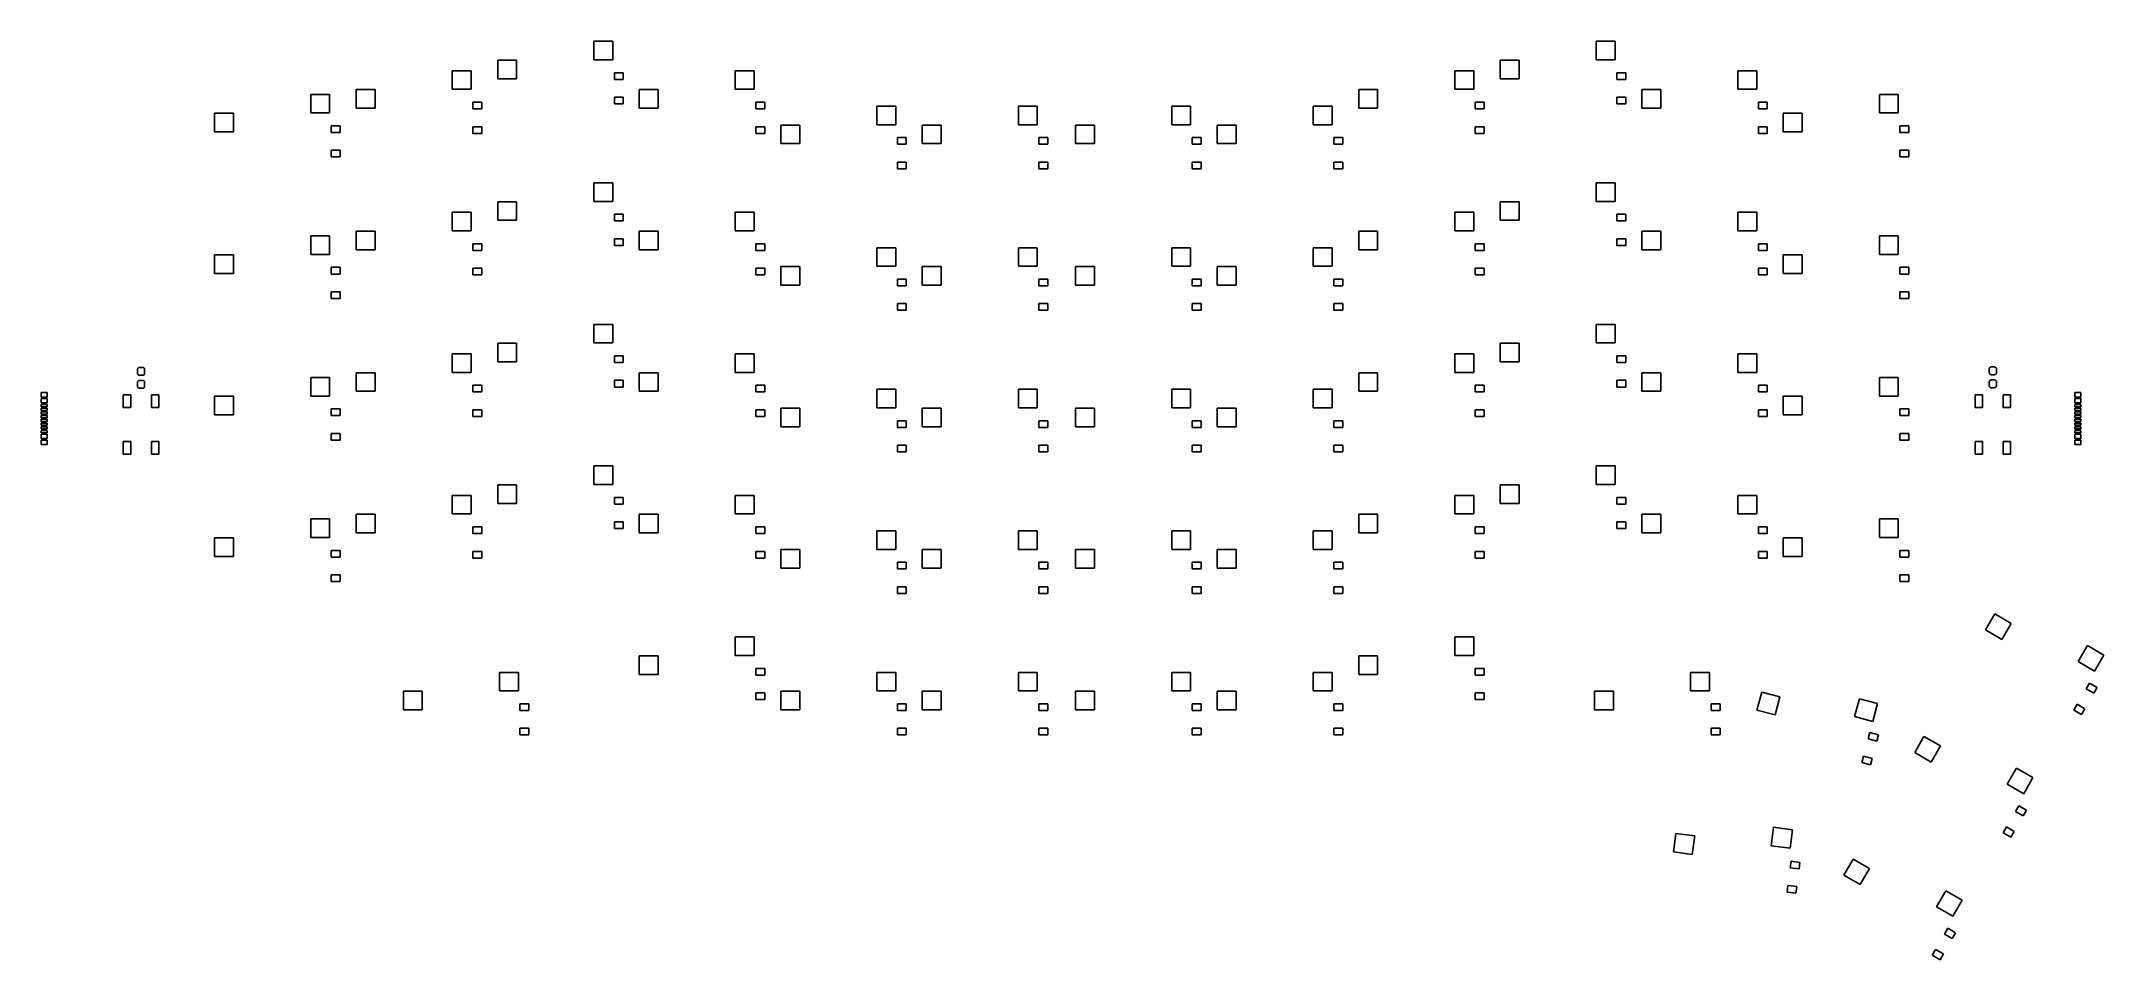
# Model space of a CAD drawing. Extents: x 57 to 335, y -159 to -36.
import ezdxf

# ---------------------------------------------------------------- set-up
doc = ezdxf.new("R2010")
doc.units = 0
doc.layers.add('BLACK', color=7, linetype='CONTINUOUS')

msp = doc.modelspace()

# ---------------------------------------------------------------- linework, layer by layer
at = {"layer": 'BLACK', "linetype": 'CONTINUOUS'}
for p, q in [((131.567, -38.2387), (131.567, -35.7387)), ((131.567, -35.7387), (134.117, -35.7387)), ((134.117, -35.7387), (134.117, -38.2387)), ((266.505, -38.2387), (266.505, -35.7387)), ((266.505, -35.7387), (269.055, -35.7387)), ((269.055, -35.7387), (269.055, -38.2387)), ((118.64, -40.7787), (118.64, -38.2787)), ((118.64, -38.2787), (121.19, -38.2787)), ((121.19, -38.2787), (121.19, -40.7787)), ((134.117, -38.2387), (131.567, -38.2387)), ((253.578, -40.7787), (253.578, -38.2787)), ((253.578, -38.2787), (256.128, -38.2787)), ((256.128, -38.2787), (256.128, -40.7787)), ((269.055, -38.2387), (266.505, -38.2387)), ((112.517, -42.2075), (112.517, -39.7075)), ((112.517, -39.7075), (115.067, -39.7075)), ((115.067, -39.7075), (115.067, -42.2075)), ((121.19, -40.7787), (118.64, -40.7787)), ((134.338, -40.8687), (134.338, -39.9688)), ((134.338, -39.9688), (135.537, -39.9688)), ((135.537, -40.8687), (134.338, -40.8687)), ((135.537, -39.9688), (135.537, -40.8687)), ((150.617, -42.2075), (150.617, -39.7075)), ((150.617, -39.7075), (153.167, -39.7075)), ((153.167, -39.7075), (153.167, -42.2075)), ((247.454, -42.2075), (247.454, -39.7075)), ((247.454, -39.7075), (250.004, -39.7075)), ((250.004, -39.7075), (250.004, -42.2075)), ((256.128, -40.7787), (253.578, -40.7787)), ((269.275, -40.8688), (269.275, -39.9688)), ((269.275, -39.9688), (270.475, -39.9688)), ((270.475, -40.8688), (269.275, -40.8688)), ((270.475, -39.9688), (270.475, -40.8688)), ((285.554, -42.2075), (285.554, -39.7075)), ((285.554, -39.7075), (288.104, -39.7075)), ((288.104, -39.7075), (288.104, -42.2075)), ((93.467, -45.3825), (93.467, -42.8825)), ((93.467, -42.8825), (96.017, -42.8825)), ((96.017, -42.8825), (96.017, -45.3825)), ((99.59, -44.7475), (99.59, -42.2475)), ((99.59, -42.2475), (102.14, -42.2475)), ((102.14, -42.2475), (102.14, -44.7475)), ((115.067, -42.2075), (112.517, -42.2075)), ((115.287, -44.8375), (115.287, -43.9375)), ((115.287, -43.9375), (116.487, -43.9375)), ((116.487, -43.9375), (116.487, -44.8375)), ((134.338, -44.1687), (134.338, -43.2687)), ((134.338, -43.2687), (135.537, -43.2687)), ((135.537, -44.1687), (134.338, -44.1687)), ((135.537, -43.2687), (135.537, -44.1687)), ((137.69, -44.7475), (137.69, -42.2475)), ((137.69, -42.2475), (140.24, -42.2475)), ((140.24, -42.2475), (140.24, -44.7475)), ((153.167, -42.2075), (150.617, -42.2075)), ((153.387, -44.8375), (153.387, -43.9375)), ((153.387, -43.9375), (154.588, -43.9375)), ((154.588, -43.9375), (154.588, -44.8375)), ((234.528, -44.7475), (234.528, -42.2475)), ((234.528, -42.2475), (237.077, -42.2475)), ((237.077, -42.2475), (237.077, -44.7475)), ((250.004, -42.2075), (247.454, -42.2075)), ((250.225, -44.8375), (250.225, -43.9375)), ((250.225, -43.9375), (251.425, -43.9375)), ((251.425, -43.9375), (251.425, -44.8375)), ((269.275, -44.1688), (269.275, -43.2688)), ((269.275, -43.2688), (270.475, -43.2688)), ((270.475, -44.1688), (269.275, -44.1688)), ((270.475, -43.2688), (270.475, -44.1688)), ((272.627, -44.7475), (272.627, -42.2475)), ((272.627, -42.2475), (275.177, -42.2475)), ((275.177, -42.2475), (275.177, -44.7475)), ((288.104, -42.2075), (285.554, -42.2075)), ((288.325, -44.8375), (288.325, -43.9375)), ((288.325, -43.9375), (289.525, -43.9375)), ((289.525, -43.9375), (289.525, -44.8375)), ((304.605, -45.3825), (304.605, -42.8825)), ((304.605, -42.8825), (307.155, -42.8825)), ((307.155, -42.8825), (307.155, -45.3825)), ((80.54, -47.9225), (80.54, -45.4225)), ((80.54, -45.4225), (83.09, -45.4225)), ((83.09, -45.4225), (83.09, -47.9225)), ((96.017, -45.3825), (93.467, -45.3825)), ((96.2375, -48.0125), (96.2375, -47.1125)), ((96.2375, -47.1125), (97.4375, -47.1125)), ((97.4375, -47.1125), (97.4375, -48.0125)), ((102.14, -44.7475), (99.59, -44.7475)), ((116.487, -44.8375), (115.287, -44.8375)), ((140.24, -44.7475), (137.69, -44.7475)), ((154.588, -44.8375), (153.387, -44.8375)), ((156.74, -49.51), (156.74, -47.01)), ((156.74, -47.01), (159.29, -47.01)), ((159.29, -47.01), (159.29, -49.51)), ((169.667, -46.97), (169.667, -44.47)), ((169.667, -44.47), (172.217, -44.47)), ((172.217, -46.97), (169.667, -46.97)), ((172.217, -44.47), (172.217, -46.97)), ((175.79, -49.51), (175.79, -47.01)), ((175.79, -47.01), (178.34, -47.01)), ((178.34, -47.01), (178.34, -49.51)), ((188.717, -46.97), (188.717, -44.47)), ((188.717, -44.47), (191.267, -44.47)), ((191.267, -46.97), (188.717, -46.97)), ((191.267, -44.47), (191.267, -46.97)), ((196.427, -49.51), (196.427, -47.01)), ((196.427, -47.01), (198.977, -47.01)), ((198.977, -47.01), (198.977, -49.51)), ((209.355, -46.97), (209.355, -44.47)), ((209.355, -44.47), (211.904, -44.47)), ((211.904, -46.97), (209.355, -46.97)), ((211.904, -44.47), (211.904, -46.97)), ((215.477, -49.51), (215.477, -47.01)), ((215.477, -47.01), (218.028, -47.01)), ((218.028, -47.01), (218.028, -49.51)), ((228.404, -46.97), (228.404, -44.47)), ((228.404, -44.47), (230.954, -44.47)), ((230.954, -46.97), (228.404, -46.97)), ((230.954, -44.47), (230.954, -46.97)), ((237.077, -44.7475), (234.528, -44.7475)), ((251.425, -44.8375), (250.225, -44.8375)), ((275.177, -44.7475), (272.627, -44.7475)), ((289.525, -44.8375), (288.325, -44.8375)), ((291.678, -47.9225), (291.678, -45.4225)), ((291.678, -45.4225), (294.228, -45.4225)), ((294.228, -45.4225), (294.228, -47.9225)), ((307.155, -45.3825), (304.605, -45.3825)), ((307.375, -48.0125), (307.375, -47.1125)), ((307.375, -47.1125), (308.575, -47.1125)), ((308.575, -47.1125), (308.575, -48.0125)), ((83.09, -47.9225), (80.54, -47.9225)), ((97.4375, -48.0125), (96.2375, -48.0125)), ((115.287, -48.1375), (115.287, -47.2375)), ((115.287, -47.2375), (116.487, -47.2375)), ((116.487, -48.1375), (115.287, -48.1375)), ((116.487, -47.2375), (116.487, -48.1375)), ((153.387, -48.1375), (153.387, -47.2375)), ((153.387, -47.2375), (154.588, -47.2375)), ((154.588, -48.1375), (153.387, -48.1375)), ((154.588, -47.2375), (154.588, -48.1375)), ((159.29, -49.51), (156.74, -49.51)), ((172.438, -49.6), (172.438, -48.7)), ((172.438, -48.7), (173.637, -48.7)), ((173.637, -49.6), (172.438, -49.6)), ((173.637, -48.7), (173.637, -49.6)), ((178.34, -49.51), (175.79, -49.51)), ((191.487, -49.6), (191.487, -48.7)), ((191.487, -48.7), (192.688, -48.7)), ((192.688, -49.6), (191.487, -49.6)), ((192.688, -48.7), (192.688, -49.6)), ((198.977, -49.51), (196.427, -49.51)), ((212.125, -49.6), (212.125, -48.7)), ((212.125, -48.7), (213.325, -48.7)), ((213.325, -49.6), (212.125, -49.6)), ((213.325, -48.7), (213.325, -49.6)), ((218.028, -49.51), (215.477, -49.51)), ((231.175, -49.6), (231.175, -48.7)), ((231.175, -48.7), (232.375, -48.7)), ((232.375, -49.6), (231.175, -49.6)), ((232.375, -48.7), (232.375, -49.6)), ((250.225, -48.1375), (250.225, -47.2375)), ((250.225, -47.2375), (251.425, -47.2375)), ((251.425, -48.1375), (250.225, -48.1375)), ((251.425, -47.2375), (251.425, -48.1375)), ((288.325, -48.1375), (288.325, -47.2375)), ((288.325, -47.2375), (289.525, -47.2375)), ((289.525, -48.1375), (288.325, -48.1375)), ((289.525, -47.2375), (289.525, -48.1375)), ((294.228, -47.9225), (291.678, -47.9225)), ((308.575, -48.0125), (307.375, -48.0125)), ((96.2375, -51.3125), (96.2375, -50.4125)), ((96.2375, -50.4125), (97.4375, -50.4125)), ((97.4375, -51.3125), (96.2375, -51.3125)), ((97.4375, -50.4125), (97.4375, -51.3125)), ((172.438, -52.9), (172.438, -52)), ((172.438, -52), (173.637, -52)), ((173.637, -52), (173.637, -52.9)), ((191.487, -52.9), (191.487, -52)), ((191.487, -52), (192.688, -52)), ((192.688, -52), (192.688, -52.9)), ((212.125, -52.9), (212.125, -52)), ((212.125, -52), (213.325, -52)), ((213.325, -52), (213.325, -52.9)), ((231.175, -52.9), (231.175, -52)), ((231.175, -52), (232.375, -52)), ((232.375, -52), (232.375, -52.9)), ((307.375, -51.3125), (307.375, -50.4125)), ((307.375, -50.4125), (308.575, -50.4125)), ((308.575, -51.3125), (307.375, -51.3125)), ((308.575, -50.4125), (308.575, -51.3125)), ((131.567, -57.2888), (131.567, -54.7888)), ((131.567, -54.7888), (134.117, -54.7888)), ((134.117, -54.7888), (134.117, -57.2888)), ((173.637, -52.9), (172.438, -52.9)), ((192.688, -52.9), (191.487, -52.9)), ((213.325, -52.9), (212.125, -52.9)), ((232.375, -52.9), (231.175, -52.9)), ((266.505, -57.2888), (266.505, -54.7888)), ((266.505, -54.7888), (269.054, -54.7888)), ((269.054, -54.7888), (269.054, -57.2888)), ((118.64, -59.8287), (118.64, -57.3287)), ((118.64, -57.3287), (121.19, -57.3287)), ((121.19, -57.3287), (121.19, -59.8287)), ((134.117, -57.2888), (131.567, -57.2888)), ((253.577, -59.8288), (253.577, -57.3288)), ((253.577, -57.3288), (256.127, -57.3288)), ((256.127, -57.3288), (256.127, -59.8288)), ((269.054, -57.2888), (266.505, -57.2888)), ((112.517, -61.2575), (112.517, -58.7575)), ((112.517, -58.7575), (115.067, -58.7575)), ((115.067, -58.7575), (115.067, -61.2575)), ((121.19, -59.8287), (118.64, -59.8287)), ((134.338, -59.9187), (134.338, -59.0187)), ((134.338, -59.0187), (135.537, -59.0187)), ((135.537, -59.9187), (134.338, -59.9187)), ((135.537, -59.0187), (135.537, -59.9187)), ((150.617, -61.2575), (150.617, -58.7575)), ((150.617, -58.7575), (153.167, -58.7575)), ((153.167, -58.7575), (153.167, -61.2575)), ((247.454, -61.2575), (247.454, -58.7575)), ((247.454, -58.7575), (250.004, -58.7575)), ((250.004, -58.7575), (250.004, -61.2575)), ((256.127, -59.8288), (253.577, -59.8288)), ((269.275, -59.9187), (269.275, -59.0187)), ((269.275, -59.0187), (270.475, -59.0187)), ((270.475, -59.9187), (269.275, -59.9187)), ((270.475, -59.0187), (270.475, -59.9187)), ((285.554, -61.2575), (285.554, -58.7575)), ((285.554, -58.7575), (288.104, -58.7575)), ((288.104, -58.7575), (288.104, -61.2575)), ((93.467, -64.4325), (93.467, -61.9325)), ((93.467, -61.9325), (96.017, -61.9325)), ((96.017, -61.9325), (96.017, -64.4325)), ((99.59, -63.7975), (99.59, -61.2975)), ((99.59, -61.2975), (102.14, -61.2975)), ((102.14, -63.7975), (99.59, -63.7975)), ((102.14, -61.2975), (102.14, -63.7975)), ((115.067, -61.2575), (112.517, -61.2575)), ((115.287, -63.8875), (115.287, -62.9875)), ((115.287, -62.9875), (116.487, -62.9875)), ((116.487, -62.9875), (116.487, -63.8875)), ((134.338, -63.2188), (134.338, -62.3187)), ((134.338, -62.3187), (135.537, -62.3187)), ((135.537, -63.2188), (134.338, -63.2188)), ((135.537, -62.3187), (135.537, -63.2188)), ((137.69, -63.7975), (137.69, -61.2975)), ((137.69, -61.2975), (140.24, -61.2975)), ((140.24, -63.7975), (137.69, -63.7975)), ((140.24, -61.2975), (140.24, -63.7975)), ((153.167, -61.2575), (150.617, -61.2575)), ((153.387, -63.8875), (153.387, -62.9875)), ((153.387, -62.9875), (154.588, -62.9875)), ((154.588, -62.9875), (154.588, -63.8875)), ((169.667, -66.02), (169.667, -63.52)), ((169.667, -63.52), (172.217, -63.52)), ((172.217, -63.52), (172.217, -66.02)), ((188.717, -66.02), (188.717, -63.52)), ((188.717, -63.52), (191.267, -63.52)), ((191.267, -63.52), (191.267, -66.02)), ((209.355, -66.02), (209.355, -63.52)), ((209.355, -63.52), (211.904, -63.52)), ((211.904, -63.52), (211.904, -66.02)), ((228.404, -66.02), (228.404, -63.52)), ((228.404, -63.52), (230.954, -63.52)), ((230.954, -63.52), (230.954, -66.02)), ((234.528, -63.7975), (234.528, -61.2975)), ((234.528, -61.2975), (237.077, -61.2975)), ((237.077, -63.7975), (234.528, -63.7975)), ((237.077, -61.2975), (237.077, -63.7975)), ((250.004, -61.2575), (247.454, -61.2575)), ((250.225, -63.8875), (250.225, -62.9875)), ((250.225, -62.9875), (251.425, -62.9875)), ((251.425, -62.9875), (251.425, -63.8875)), ((269.275, -63.2187), (269.275, -62.3187)), ((269.275, -62.3187), (270.475, -62.3187)), ((270.475, -63.2187), (269.275, -63.2187)), ((270.475, -62.3187), (270.475, -63.2187)), ((272.627, -63.7975), (272.627, -61.2975)), ((272.627, -61.2975), (275.177, -61.2975)), ((275.177, -63.7975), (272.627, -63.7975)), ((275.177, -61.2975), (275.177, -63.7975)), ((288.104, -61.2575), (285.554, -61.2575)), ((288.325, -63.8875), (288.325, -62.9875)), ((288.325, -62.9875), (289.525, -62.9875)), ((289.525, -62.9875), (289.525, -63.8875)), ((304.604, -64.4325), (304.604, -61.9325)), ((304.604, -61.9325), (307.154, -61.9325)), ((307.154, -61.9325), (307.154, -64.4325)), ((80.54, -66.9725), (80.54, -64.4725)), ((80.54, -64.4725), (83.09, -64.4725)), ((83.09, -64.4725), (83.09, -66.9725)), ((96.017, -64.4325), (93.467, -64.4325)), ((96.2375, -67.0625), (96.2375, -66.1625)), ((96.2375, -66.1625), (97.4375, -66.1625)), ((97.4375, -66.1625), (97.4375, -67.0625)), ((116.487, -63.8875), (115.287, -63.8875)), ((115.287, -67.1875), (115.287, -66.2875)), ((115.287, -66.2875), (116.487, -66.2875)), ((116.487, -66.2875), (116.487, -67.1875)), ((154.588, -63.8875), (153.387, -63.8875)), ((153.387, -67.1875), (153.387, -66.2875)), ((153.387, -66.2875), (154.588, -66.2875)), ((154.588, -66.2875), (154.588, -67.1875)), ((156.74, -68.56), (156.74, -66.06)), ((156.74, -66.06), (159.29, -66.06)), ((159.29, -66.06), (159.29, -68.56)), ((172.217, -66.02), (169.667, -66.02)), ((175.79, -68.56), (175.79, -66.06)), ((175.79, -66.06), (178.34, -66.06)), ((178.34, -66.06), (178.34, -68.56)), ((191.267, -66.02), (188.717, -66.02)), ((196.427, -68.56), (196.427, -66.06)), ((196.427, -66.06), (198.977, -66.06)), ((198.977, -66.06), (198.977, -68.56)), ((211.904, -66.02), (209.355, -66.02)), ((215.477, -68.56), (215.477, -66.06)), ((215.477, -66.06), (218.027, -66.06)), ((218.027, -66.06), (218.027, -68.56)), ((230.954, -66.02), (228.404, -66.02)), ((251.425, -63.8875), (250.225, -63.8875)), ((250.225, -67.1875), (250.225, -66.2875)), ((250.225, -66.2875), (251.425, -66.2875)), ((251.425, -66.2875), (251.425, -67.1875)), ((289.525, -63.8875), (288.325, -63.8875)), ((288.325, -67.1875), (288.325, -66.2875)), ((288.325, -66.2875), (289.525, -66.2875)), ((289.525, -66.2875), (289.525, -67.1875)), ((291.678, -66.9725), (291.678, -64.4725)), ((291.678, -64.4725), (294.227, -64.4725)), ((294.227, -64.4725), (294.227, -66.9725)), ((307.154, -64.4325), (304.604, -64.4325)), ((307.375, -67.0625), (307.375, -66.1625)), ((307.375, -66.1625), (308.575, -66.1625)), ((308.575, -66.1625), (308.575, -67.0625)), ((83.09, -66.9725), (80.54, -66.9725)), ((97.4375, -67.0625), (96.2375, -67.0625)), ((116.487, -67.1875), (115.287, -67.1875)), ((154.588, -67.1875), (153.387, -67.1875)), ((159.29, -68.56), (156.74, -68.56)), ((172.438, -68.65), (172.438, -67.75)), ((172.438, -67.75), (173.637, -67.75)), ((173.637, -68.65), (172.438, -68.65)), ((173.637, -67.75), (173.637, -68.65)), ((178.34, -68.56), (175.79, -68.56)), ((191.487, -68.65), (191.487, -67.75)), ((191.487, -67.75), (192.688, -67.75)), ((192.688, -68.65), (191.487, -68.65)), ((192.688, -67.75), (192.688, -68.65)), ((198.977, -68.56), (196.427, -68.56)), ((212.125, -68.65), (212.125, -67.75)), ((212.125, -67.75), (213.325, -67.75)), ((213.325, -68.65), (212.125, -68.65)), ((213.325, -67.75), (213.325, -68.65)), ((218.027, -68.56), (215.477, -68.56)), ((231.175, -68.65), (231.175, -67.75)), ((231.175, -67.75), (232.375, -67.75)), ((232.375, -68.65), (231.175, -68.65)), ((232.375, -67.75), (232.375, -68.65)), ((251.425, -67.1875), (250.225, -67.1875)), ((289.525, -67.1875), (288.325, -67.1875)), ((294.227, -66.9725), (291.678, -66.9725)), ((308.575, -67.0625), (307.375, -67.0625)), ((96.2375, -70.3625), (96.2375, -69.4625)), ((96.2375, -69.4625), (97.4375, -69.4625)), ((97.4375, -70.3625), (96.2375, -70.3625)), ((97.4375, -69.4625), (97.4375, -70.3625)), ((172.438, -71.95), (172.438, -71.05)), ((172.438, -71.05), (173.637, -71.05)), ((173.637, -71.95), (172.438, -71.95)), ((173.637, -71.05), (173.637, -71.95)), ((191.487, -71.95), (191.487, -71.05)), ((191.487, -71.05), (192.688, -71.05)), ((192.688, -71.95), (191.487, -71.95)), ((192.688, -71.05), (192.688, -71.95)), ((212.125, -71.95), (212.125, -71.05)), ((212.125, -71.05), (213.325, -71.05)), ((213.325, -71.95), (212.125, -71.95)), ((213.325, -71.05), (213.325, -71.95)), ((231.175, -71.95), (231.175, -71.05)), ((231.175, -71.05), (232.375, -71.05)), ((232.375, -71.95), (231.175, -71.95)), ((232.375, -71.05), (232.375, -71.95)), ((307.375, -70.3625), (307.375, -69.4625)), ((307.375, -69.4625), (308.575, -69.4625)), ((308.575, -70.3625), (307.375, -70.3625)), ((308.575, -69.4625), (308.575, -70.3625)), ((131.567, -76.3387), (131.567, -73.8387)), ((131.567, -73.8387), (134.117, -73.8387)), ((134.117, -73.8387), (134.117, -76.3387)), ((266.505, -76.3387), (266.505, -73.8387)), ((266.505, -73.8387), (269.055, -73.8387)), ((269.055, -73.8387), (269.055, -76.3387)), ((118.64, -78.8787), (118.64, -76.3787)), ((118.64, -76.3787), (121.19, -76.3787)), ((121.19, -76.3787), (121.19, -78.8787)), ((134.117, -76.3387), (131.567, -76.3387)), ((253.578, -78.8787), (253.578, -76.3787)), ((253.578, -76.3787), (256.128, -76.3787)), ((256.128, -76.3787), (256.128, -78.8787)), ((269.055, -76.3387), (266.505, -76.3387)), ((70.1688, -79.8812), (70.1733, -79.8349)), ((70.1688, -80.4562), (70.1688, -79.8812)), ((70.1733, -80.5026), (70.1688, -80.4562)), ((70.1733, -79.8349), (70.1868, -79.7904)), ((70.1868, -80.5471), (70.1733, -80.5026)), ((70.1868, -79.7904), (70.2088, -79.7493)), ((70.2088, -79.7493), (70.2383, -79.7133)), ((70.2383, -79.7133), (70.2743, -79.6838)), ((70.2743, -79.6838), (70.3154, -79.6618)), ((70.3154, -79.6618), (70.3599, -79.6483)), ((70.3599, -79.6483), (70.4062, -79.6437)), ((70.4062, -79.6437), (70.8812, -79.6437)), ((70.8812, -79.6437), (70.9276, -79.6483)), ((70.9276, -79.6483), (70.9721, -79.6618)), ((70.9721, -79.6618), (71.0132, -79.6838)), ((71.0132, -79.6838), (71.0492, -79.7133)), ((71.0492, -79.7133), (71.0787, -79.7493)), ((71.0787, -79.7493), (71.1007, -79.7904)), ((71.1007, -79.7904), (71.1142, -79.8349)), ((71.1142, -80.5026), (71.1007, -80.5471)), ((71.1142, -79.8349), (71.1187, -79.8812)), ((71.1187, -80.4562), (71.1142, -80.5026)), ((71.1187, -79.8812), (71.1187, -80.4562)), ((99.59, -82.8475), (99.59, -80.3475)), ((99.59, -80.3475), (102.14, -80.3475)), ((102.14, -80.3475), (102.14, -82.8475)), ((112.517, -80.3075), (112.517, -77.8075)), ((112.517, -77.8075), (115.067, -77.8075)), ((115.067, -80.3075), (112.517, -80.3075)), ((115.067, -77.8075), (115.067, -80.3075)), ((121.19, -78.8787), (118.64, -78.8787)), ((134.338, -78.9688), (134.338, -78.0687)), ((134.338, -78.0687), (135.537, -78.0687)), ((135.537, -78.9688), (134.338, -78.9688)), ((135.537, -78.0687), (135.537, -78.9688)), ((137.69, -82.8475), (137.69, -80.3475)), ((137.69, -80.3475), (140.24, -80.3475)), ((140.24, -80.3475), (140.24, -82.8475)), ((150.617, -80.3075), (150.617, -77.8075)), ((150.617, -77.8075), (153.167, -77.8075)), ((153.167, -80.3075), (150.617, -80.3075)), ((153.167, -77.8075), (153.167, -80.3075)), ((234.528, -82.8475), (234.528, -80.3475)), ((234.528, -80.3475), (237.077, -80.3475)), ((237.077, -80.3475), (237.077, -82.8475)), ((247.454, -80.3075), (247.454, -77.8075)), ((247.454, -77.8075), (250.004, -77.8075)), ((250.004, -80.3075), (247.454, -80.3075)), ((250.004, -77.8075), (250.004, -80.3075)), ((256.128, -78.8787), (253.578, -78.8787)), ((269.275, -78.9688), (269.275, -78.0687)), ((269.275, -78.0687), (270.475, -78.0687)), ((270.475, -78.9688), (269.275, -78.9688)), ((270.475, -78.0687), (270.475, -78.9688)), ((272.627, -82.8475), (272.627, -80.3475)), ((272.627, -80.3475), (275.178, -80.3475)), ((275.178, -80.3475), (275.178, -82.8475)), ((285.554, -80.3075), (285.554, -77.8075)), ((285.554, -77.8075), (288.104, -77.8075)), ((288.104, -80.3075), (285.554, -80.3075)), ((288.104, -77.8075), (288.104, -80.3075)), ((319.406, -79.8), (319.411, -79.7537)), ((319.406, -80.375), (319.406, -79.8)), ((319.411, -80.4213), (319.406, -80.375)), ((319.411, -79.7537), (319.424, -79.7091)), ((319.424, -80.4659), (319.411, -80.4213)), ((319.424, -79.7091), (319.446, -79.6681)), ((319.446, -80.5069), (319.424, -80.4659)), ((319.446, -79.6681), (319.476, -79.6321)), ((319.476, -80.5429), (319.446, -80.5069)), ((319.476, -79.6321), (319.512, -79.6025)), ((319.512, -79.6025), (319.553, -79.5806)), ((319.553, -79.5806), (319.597, -79.5671)), ((319.597, -79.5671), (319.644, -79.5625)), ((319.644, -79.5625), (320.119, -79.5625)), ((320.119, -79.5625), (320.165, -79.5671)), ((320.165, -79.5671), (320.21, -79.5806)), ((320.21, -79.5806), (320.251, -79.6025)), ((320.251, -79.6025), (320.287, -79.6321)), ((320.287, -79.6321), (320.316, -79.6681)), ((320.316, -80.5069), (320.287, -80.5429)), ((320.316, -79.6681), (320.338, -79.7091)), ((320.338, -80.4659), (320.316, -80.5069)), ((320.338, -79.7091), (320.352, -79.7537)), ((320.352, -80.4213), (320.338, -80.4659)), ((320.352, -79.7537), (320.356, -79.8)), ((320.356, -80.375), (320.352, -80.4213)), ((320.356, -79.8), (320.356, -80.375)), ((57.2, -83.6187), (57.2, -83.0187)), ((57.2, -83.0187), (58, -83.0187)), ((58, -83.0187), (58, -83.6187)), ((70.1688, -81.6312), (70.1733, -81.5849)), ((70.1688, -82.2062), (70.1688, -81.6312)), ((70.1733, -82.2526), (70.1688, -82.2062)), ((70.1733, -81.5849), (70.1868, -81.5404)), ((70.1868, -82.2971), (70.1733, -82.2526)), ((70.2088, -80.5882), (70.1868, -80.5471)), ((70.1868, -81.5404), (70.2088, -81.4993)), ((70.2088, -82.3382), (70.1868, -82.2971)), ((70.2383, -80.6242), (70.2088, -80.5882)), ((70.2088, -81.4993), (70.2383, -81.4633)), ((70.2383, -82.3742), (70.2088, -82.3382)), ((70.2743, -80.6537), (70.2383, -80.6242)), ((70.2383, -81.4633), (70.2743, -81.4338)), ((70.2743, -82.4037), (70.2383, -82.3742)), ((70.3154, -80.6757), (70.2743, -80.6537)), ((70.2743, -81.4338), (70.3154, -81.4118)), ((70.3154, -82.4257), (70.2743, -82.4037)), ((70.3599, -80.6892), (70.3154, -80.6757)), ((70.3154, -81.4118), (70.3599, -81.3983)), ((70.3599, -82.4392), (70.3154, -82.4257)), ((70.4062, -80.6937), (70.3599, -80.6892)), ((70.3599, -81.3983), (70.4062, -81.3937)), ((70.4062, -82.4437), (70.3599, -82.4392)), ((70.8812, -80.6937), (70.4062, -80.6937)), ((70.4062, -81.3937), (70.8812, -81.3937)), ((70.8812, -82.4437), (70.4062, -82.4437)), ((70.9276, -80.6892), (70.8812, -80.6937)), ((70.8812, -81.3937), (70.9276, -81.3983)), ((70.9276, -82.4392), (70.8812, -82.4437)), ((70.9721, -80.6757), (70.9276, -80.6892)), ((70.9276, -81.3983), (70.9721, -81.4118)), ((70.9721, -82.4257), (70.9276, -82.4392)), ((71.0132, -80.6537), (70.9721, -80.6757)), ((70.9721, -81.4118), (71.0132, -81.4338)), ((71.0132, -82.4037), (70.9721, -82.4257)), ((71.0492, -80.6242), (71.0132, -80.6537)), ((71.0132, -81.4338), (71.0492, -81.4633)), ((71.0492, -82.3742), (71.0132, -82.4037)), ((71.0787, -80.5882), (71.0492, -80.6242)), ((71.0492, -81.4633), (71.0787, -81.4993)), ((71.0787, -82.3382), (71.0492, -82.3742)), ((71.1007, -80.5471), (71.0787, -80.5882)), ((71.0787, -81.4993), (71.1007, -81.5404)), ((71.1007, -82.2971), (71.0787, -82.3382)), ((71.1007, -81.5404), (71.1142, -81.5849)), ((71.1142, -82.2526), (71.1007, -82.2971)), ((71.1142, -81.5849), (71.1187, -81.6312)), ((71.1187, -82.2062), (71.1142, -82.2526)), ((71.1187, -81.6312), (71.1187, -82.2062)), ((93.467, -83.4825), (93.467, -80.9825)), ((93.467, -80.9825), (96.017, -80.9825)), ((96.017, -80.9825), (96.017, -83.4825)), ((102.14, -82.8475), (99.59, -82.8475)), ((115.287, -82.9375), (115.287, -82.0375)), ((115.287, -82.0375), (116.487, -82.0375)), ((116.487, -82.9375), (115.287, -82.9375)), ((116.487, -82.0375), (116.487, -82.9375)), ((134.338, -82.2687), (134.338, -81.3687)), ((134.338, -81.3687), (135.537, -81.3687)), ((135.537, -82.2687), (134.338, -82.2687)), ((135.537, -81.3687), (135.537, -82.2687)), ((140.24, -82.8475), (137.69, -82.8475)), ((153.387, -82.9375), (153.387, -82.0375)), ((153.387, -82.0375), (154.588, -82.0375)), ((154.588, -82.9375), (153.387, -82.9375)), ((154.588, -82.0375), (154.588, -82.9375)), ((169.667, -85.07), (169.667, -82.57)), ((169.667, -82.57), (172.217, -82.57)), ((172.217, -82.57), (172.217, -85.07)), ((188.717, -85.07), (188.717, -82.57)), ((188.717, -82.57), (191.267, -82.57)), ((191.267, -82.57), (191.267, -85.07)), ((209.355, -85.07), (209.355, -82.57)), ((209.355, -82.57), (211.905, -82.57)), ((211.905, -82.57), (211.905, -85.07)), ((228.405, -85.07), (228.405, -82.57)), ((228.405, -82.57), (230.955, -82.57)), ((230.955, -82.57), (230.955, -85.07)), ((237.077, -82.8475), (234.528, -82.8475)), ((250.225, -82.9375), (250.225, -82.0375)), ((250.225, -82.0375), (251.425, -82.0375)), ((251.425, -82.9375), (250.225, -82.9375)), ((251.425, -82.0375), (251.425, -82.9375)), ((269.275, -82.2687), (269.275, -81.3687)), ((269.275, -81.3687), (270.475, -81.3687)), ((270.475, -82.2687), (269.275, -82.2687)), ((270.475, -81.3687), (270.475, -82.2687)), ((275.178, -82.8475), (272.627, -82.8475)), ((288.325, -82.9375), (288.325, -82.0375)), ((288.325, -82.0375), (289.525, -82.0375)), ((289.525, -82.9375), (288.325, -82.9375)), ((289.525, -82.0375), (289.525, -82.9375)), ((304.604, -83.4825), (304.604, -80.9825)), ((304.604, -80.9825), (307.154, -80.9825)), ((307.154, -80.9825), (307.154, -83.4825)), ((319.406, -81.55), (319.411, -81.5037)), ((319.406, -82.125), (319.406, -81.55)), ((319.411, -82.1713), (319.406, -82.125)), ((319.411, -81.5037), (319.424, -81.4591)), ((319.424, -82.2159), (319.411, -82.1713)), ((319.424, -81.4591), (319.446, -81.4181)), ((319.446, -82.2569), (319.424, -82.2159)), ((319.446, -81.4181), (319.476, -81.3821)), ((319.476, -82.2929), (319.446, -82.2569)), ((319.512, -80.5725), (319.476, -80.5429)), ((319.476, -81.3821), (319.512, -81.3525)), ((319.512, -82.3225), (319.476, -82.2929)), ((319.553, -80.5944), (319.512, -80.5725)), ((319.512, -81.3525), (319.553, -81.3306)), ((319.553, -82.3444), (319.512, -82.3225)), ((319.597, -80.6079), (319.553, -80.5944)), ((319.553, -81.3306), (319.597, -81.3171)), ((319.597, -82.3579), (319.553, -82.3444)), ((319.644, -80.6125), (319.597, -80.6079)), ((319.597, -81.3171), (319.644, -81.3125)), ((319.644, -82.3625), (319.597, -82.3579)), ((320.119, -80.6125), (319.644, -80.6125)), ((319.644, -81.3125), (320.119, -81.3125)), ((320.119, -82.3625), (319.644, -82.3625)), ((320.165, -80.6079), (320.119, -80.6125)), ((320.119, -81.3125), (320.165, -81.3171)), ((320.165, -82.3579), (320.119, -82.3625)), ((320.21, -80.5944), (320.165, -80.6079)), ((320.165, -81.3171), (320.21, -81.3306)), ((320.21, -82.3444), (320.165, -82.3579)), ((320.251, -80.5725), (320.21, -80.5944)), ((320.21, -81.3306), (320.251, -81.3525)), ((320.251, -82.3225), (320.21, -82.3444)), ((320.287, -80.5429), (320.251, -80.5725)), ((320.251, -81.3525), (320.287, -81.3821)), ((320.287, -82.2929), (320.251, -82.3225)), ((320.287, -81.3821), (320.316, -81.4181)), ((320.316, -82.2569), (320.287, -82.2929)), ((320.316, -81.4181), (320.338, -81.4591)), ((320.338, -82.2159), (320.316, -82.2569)), ((320.338, -81.4591), (320.352, -81.5037)), ((320.352, -82.1713), (320.338, -82.2159)), ((320.352, -81.5037), (320.356, -81.55)), ((320.356, -82.125), (320.352, -82.1713)), ((320.356, -81.55), (320.356, -82.125)), ((330.938, -83.6187), (330.938, -83.0187)), ((330.938, -83.0187), (331.738, -83.0187)), ((331.738, -83.0187), (331.738, -83.6187)), ((58, -83.6187), (57.2, -83.6187)), ((57.2, -84.4188), (57.2, -83.8187)), ((57.2, -83.8187), (58, -83.8187)), ((58, -84.4188), (57.2, -84.4188)), ((57.2, -84.9188), (57.2, -84.6187)), ((57.2, -84.6187), (58, -84.6187)), ((58, -84.9188), (57.2, -84.9188)), ((57.2, -85.4188), (57.2, -85.1187)), ((57.2, -85.1187), (58, -85.1187)), ((58, -85.4188), (57.2, -85.4188)), ((57.2, -85.9188), (57.2, -85.6187)), ((57.2, -85.6187), (58, -85.6187)), ((58, -85.9188), (57.2, -85.9188)), ((58, -83.8187), (58, -84.4188)), ((58, -84.6187), (58, -84.9188)), ((58, -85.1187), (58, -85.4188)), ((58, -85.6187), (58, -85.9188)), ((68.2437, -85.0125), (68.2437, -83.3125)), ((68.2437, -83.3125), (69.2437, -83.3125)), ((69.2437, -85.0125), (68.2437, -85.0125)), ((69.2437, -83.3125), (69.2437, -85.0125)), ((72.0438, -85.0125), (72.0438, -83.3125)), ((72.0438, -83.3125), (73.0438, -83.3125)), ((73.0438, -85.0125), (72.0438, -85.0125)), ((73.0438, -83.3125), (73.0438, -85.0125)), ((80.54, -86.0225), (80.54, -83.5225)), ((80.54, -83.5225), (83.09, -83.5225)), ((83.09, -86.0225), (80.54, -86.0225)), ((83.09, -83.5225), (83.09, -86.0225)), ((96.017, -83.4825), (93.467, -83.4825)), ((96.2375, -86.1125), (96.2375, -85.2125)), ((96.2375, -85.2125), (97.4375, -85.2125)), ((97.4375, -85.2125), (97.4375, -86.1125)), ((115.287, -86.2375), (115.287, -85.3375)), ((115.287, -85.3375), (116.487, -85.3375)), ((116.487, -85.3375), (116.487, -86.2375)), ((153.387, -86.2375), (153.387, -85.3375)), ((153.387, -85.3375), (154.588, -85.3375)), ((154.588, -85.3375), (154.588, -86.2375)), ((156.74, -87.61), (156.74, -85.11)), ((156.74, -85.11), (159.29, -85.11)), ((159.29, -85.11), (159.29, -87.61)), ((172.217, -85.07), (169.667, -85.07)), ((175.79, -87.61), (175.79, -85.11)), ((175.79, -85.11), (178.34, -85.11)), ((178.34, -85.11), (178.34, -87.61)), ((191.267, -85.07), (188.717, -85.07)), ((196.428, -87.61), (196.428, -85.11)), ((196.428, -85.11), (198.978, -85.11)), ((198.978, -85.11), (198.978, -87.61)), ((211.905, -85.07), (209.355, -85.07)), ((215.478, -87.61), (215.478, -85.11)), ((215.478, -85.11), (218.028, -85.11)), ((218.028, -85.11), (218.028, -87.61)), ((230.955, -85.07), (228.405, -85.07)), ((250.225, -86.2375), (250.225, -85.3375)), ((250.225, -85.3375), (251.425, -85.3375)), ((251.425, -85.3375), (251.425, -86.2375)), ((288.325, -86.2375), (288.325, -85.3375)), ((288.325, -85.3375), (289.525, -85.3375)), ((289.525, -85.3375), (289.525, -86.2375)), ((291.677, -86.0225), (291.677, -83.5225)), ((291.677, -83.5225), (294.227, -83.5225)), ((294.227, -86.0225), (291.677, -86.0225)), ((294.227, -83.5225), (294.227, -86.0225)), ((307.154, -83.4825), (304.604, -83.4825)), ((307.375, -86.1125), (307.375, -85.2125)), ((307.375, -85.2125), (308.575, -85.2125)), ((308.575, -85.2125), (308.575, -86.1125)), ((317.481, -85.0125), (317.481, -83.3125)), ((317.481, -83.3125), (318.481, -83.3125)), ((318.481, -85.0125), (317.481, -85.0125)), ((318.481, -83.3125), (318.481, -85.0125)), ((321.281, -85.0125), (321.281, -83.3125)), ((321.281, -83.3125), (322.281, -83.3125)), ((322.281, -85.0125), (321.281, -85.0125)), ((322.281, -83.3125), (322.281, -85.0125)), ((331.738, -83.6187), (330.938, -83.6187)), ((330.938, -84.4188), (330.938, -83.8187)), ((330.938, -83.8187), (331.738, -83.8187)), ((331.738, -84.4188), (330.938, -84.4188)), ((330.938, -84.9188), (330.938, -84.6187)), ((330.938, -84.6187), (331.738, -84.6187)), ((331.738, -84.9188), (330.938, -84.9188)), ((330.938, -85.4188), (330.938, -85.1187)), ((330.938, -85.1187), (331.738, -85.1187)), ((331.738, -85.4188), (330.938, -85.4188)), ((330.938, -85.9188), (330.938, -85.6187)), ((330.938, -85.6187), (331.738, -85.6187)), ((331.738, -85.9188), (330.938, -85.9188)), ((331.738, -83.8187), (331.738, -84.4188)), ((331.738, -84.6187), (331.738, -84.9188)), ((331.738, -85.1187), (331.738, -85.4188)), ((331.738, -85.6187), (331.738, -85.9188)), ((57.2, -86.4188), (57.2, -86.1187)), ((57.2, -86.1187), (58, -86.1187)), ((58, -86.4188), (57.2, -86.4188)), ((57.2, -86.9188), (57.2, -86.6187)), ((57.2, -86.6187), (58, -86.6187)), ((58, -86.9188), (57.2, -86.9188)), ((57.2, -87.4188), (57.2, -87.1187)), ((57.2, -87.1187), (58, -87.1187)), ((58, -87.4188), (57.2, -87.4188)), ((57.2, -87.9188), (57.2, -87.6187)), ((57.2, -87.6187), (58, -87.6187)), ((58, -87.9188), (57.2, -87.9188)), ((57.2, -88.4188), (57.2, -88.1187)), ((57.2, -88.1187), (58, -88.1187)), ((58, -88.4188), (57.2, -88.4188)), ((57.2, -89.2188), (57.2, -88.6187)), ((57.2, -88.6187), (58, -88.6187)), ((58, -86.1187), (58, -86.4188)), ((58, -86.6187), (58, -86.9188)), ((58, -87.1187), (58, -87.4188)), ((58, -87.6187), (58, -87.9188)), ((58, -88.1187), (58, -88.4188)), ((58, -88.6187), (58, -89.2188)), ((97.4375, -86.1125), (96.2375, -86.1125)), ((96.2375, -89.4125), (96.2375, -88.5125)), ((96.2375, -88.5125), (97.4375, -88.5125)), ((97.4375, -88.5125), (97.4375, -89.4125)), ((116.487, -86.2375), (115.287, -86.2375)), ((154.588, -86.2375), (153.387, -86.2375)), ((159.29, -87.61), (156.74, -87.61)), ((172.438, -87.7), (172.438, -86.8)), ((172.438, -86.8), (173.637, -86.8)), ((173.637, -87.7), (172.438, -87.7)), ((173.637, -86.8), (173.637, -87.7)), ((178.34, -87.61), (175.79, -87.61)), ((191.487, -87.7), (191.487, -86.8)), ((191.487, -86.8), (192.688, -86.8)), ((192.688, -87.7), (191.487, -87.7)), ((192.688, -86.8), (192.688, -87.7)), ((198.978, -87.61), (196.428, -87.61)), ((212.125, -87.7), (212.125, -86.8)), ((212.125, -86.8), (213.325, -86.8)), ((213.325, -87.7), (212.125, -87.7)), ((213.325, -86.8), (213.325, -87.7)), ((218.028, -87.61), (215.478, -87.61)), ((231.175, -87.7), (231.175, -86.8)), ((231.175, -86.8), (232.375, -86.8)), ((232.375, -87.7), (231.175, -87.7)), ((232.375, -86.8), (232.375, -87.7)), ((251.425, -86.2375), (250.225, -86.2375)), ((289.525, -86.2375), (288.325, -86.2375)), ((308.575, -86.1125), (307.375, -86.1125)), ((307.375, -89.4125), (307.375, -88.5125)), ((307.375, -88.5125), (308.575, -88.5125)), ((308.575, -88.5125), (308.575, -89.4125)), ((330.938, -86.4188), (330.938, -86.1187)), ((330.938, -86.1187), (331.738, -86.1187)), ((331.738, -86.4188), (330.938, -86.4188)), ((330.938, -86.9188), (330.938, -86.6187)), ((330.938, -86.6187), (331.738, -86.6187)), ((331.738, -86.9188), (330.938, -86.9188)), ((330.938, -87.4188), (330.938, -87.1187)), ((330.938, -87.1187), (331.738, -87.1187)), ((331.738, -87.4188), (330.938, -87.4188)), ((330.938, -87.9188), (330.938, -87.6187)), ((330.938, -87.6187), (331.738, -87.6187)), ((331.738, -87.9188), (330.938, -87.9188)), ((330.938, -88.4188), (330.938, -88.1187)), ((330.938, -88.1187), (331.738, -88.1187)), ((331.738, -88.4188), (330.938, -88.4188)), ((330.938, -89.2188), (330.938, -88.6187)), ((330.938, -88.6187), (331.738, -88.6187)), ((331.738, -86.1187), (331.738, -86.4188)), ((331.738, -86.6187), (331.738, -86.9188)), ((331.738, -87.1187), (331.738, -87.4188)), ((331.738, -87.6187), (331.738, -87.9188)), ((331.738, -88.1187), (331.738, -88.4188)), ((331.738, -88.6187), (331.738, -89.2188)), ((58, -89.2188), (57.2, -89.2188)), ((57.2, -90.0187), (57.2, -89.4188)), ((57.2, -89.4188), (58, -89.4188)), ((58, -90.0187), (57.2, -90.0187)), ((58, -89.4188), (58, -90.0187)), ((68.2437, -91.3125), (68.2437, -89.6125)), ((68.2437, -89.6125), (69.2437, -89.6125)), ((69.2437, -91.3125), (68.2437, -91.3125)), ((69.2437, -89.6125), (69.2437, -91.3125)), ((72.0438, -91.3125), (72.0438, -89.6125)), ((72.0438, -89.6125), (73.0438, -89.6125)), ((73.0438, -91.3125), (72.0438, -91.3125)), ((73.0438, -89.6125), (73.0438, -91.3125)), ((97.4375, -89.4125), (96.2375, -89.4125)), ((172.438, -91), (172.438, -90.1)), ((172.438, -90.1), (173.637, -90.1)), ((173.637, -91), (172.438, -91)), ((173.637, -90.1), (173.637, -91)), ((191.487, -91), (191.487, -90.1)), ((191.487, -90.1), (192.688, -90.1)), ((192.688, -91), (191.487, -91)), ((192.688, -90.1), (192.688, -91)), ((212.125, -91), (212.125, -90.1)), ((212.125, -90.1), (213.325, -90.1)), ((213.325, -91), (212.125, -91)), ((213.325, -90.1), (213.325, -91)), ((231.175, -91), (231.175, -90.1)), ((231.175, -90.1), (232.375, -90.1)), ((232.375, -91), (231.175, -91)), ((232.375, -90.1), (232.375, -91)), ((308.575, -89.4125), (307.375, -89.4125)), ((317.481, -91.3125), (317.481, -89.6125)), ((317.481, -89.6125), (318.481, -89.6125)), ((318.481, -91.3125), (317.481, -91.3125)), ((318.481, -89.6125), (318.481, -91.3125)), ((321.281, -91.3125), (321.281, -89.6125)), ((321.281, -89.6125), (322.281, -89.6125)), ((322.281, -91.3125), (321.281, -91.3125)), ((322.281, -89.6125), (322.281, -91.3125)), ((331.738, -89.2188), (330.938, -89.2188)), ((330.938, -90.0187), (330.938, -89.4188)), ((330.938, -89.4188), (331.738, -89.4188)), ((331.738, -90.0187), (330.938, -90.0187)), ((331.738, -89.4188), (331.738, -90.0187)), ((131.567, -95.3888), (131.567, -92.8888)), ((131.567, -92.8888), (134.117, -92.8888)), ((134.117, -92.8888), (134.117, -95.3888)), ((266.505, -95.3888), (266.505, -92.8888)), ((266.505, -92.8888), (269.055, -92.8888)), ((269.055, -92.8888), (269.055, -95.3888)), ((112.517, -99.3575), (112.517, -96.8575)), ((112.517, -96.8575), (115.067, -96.8575)), ((115.067, -96.8575), (115.067, -99.3575)), ((118.64, -97.9287), (118.64, -95.4287)), ((118.64, -95.4287), (121.19, -95.4287)), ((121.19, -95.4287), (121.19, -97.9287)), ((134.117, -95.3888), (131.567, -95.3888)), ((134.338, -98.0187), (134.338, -97.1187)), ((134.338, -97.1187), (135.537, -97.1187)), ((135.537, -97.1187), (135.537, -98.0187)), ((150.617, -99.3575), (150.617, -96.8575)), ((150.617, -96.8575), (153.167, -96.8575)), ((153.167, -96.8575), (153.167, -99.3575)), ((247.454, -99.3575), (247.454, -96.8575)), ((247.454, -96.8575), (250.004, -96.8575)), ((250.004, -96.8575), (250.004, -99.3575)), ((253.578, -97.9287), (253.578, -95.4287)), ((253.578, -95.4287), (256.128, -95.4287)), ((256.128, -95.4287), (256.128, -97.9287)), ((269.055, -95.3888), (266.505, -95.3888)), ((269.275, -98.0187), (269.275, -97.1187)), ((269.275, -97.1187), (270.475, -97.1187)), ((270.475, -97.1187), (270.475, -98.0187)), ((285.554, -99.3575), (285.554, -96.8575)), ((285.554, -96.8575), (288.104, -96.8575)), ((288.104, -96.8575), (288.104, -99.3575)), ((99.59, -101.897), (99.59, -99.3975)), ((99.59, -99.3975), (102.14, -99.3975)), ((102.14, -99.3975), (102.14, -101.897)), ((115.067, -99.3575), (112.517, -99.3575)), ((121.19, -97.9287), (118.64, -97.9287)), ((135.537, -98.0187), (134.338, -98.0187)), ((137.69, -101.897), (137.69, -99.3975)), ((137.69, -99.3975), (140.24, -99.3975)), ((140.24, -99.3975), (140.24, -101.897)), ((153.167, -99.3575), (150.617, -99.3575)), ((234.528, -101.897), (234.528, -99.3975)), ((234.528, -99.3975), (237.077, -99.3975)), ((237.077, -99.3975), (237.077, -101.897)), ((250.004, -99.3575), (247.454, -99.3575)), ((256.128, -97.9287), (253.578, -97.9287)), ((270.475, -98.0187), (269.275, -98.0187)), ((272.627, -101.897), (272.627, -99.3975)), ((272.627, -99.3975), (275.178, -99.3975)), ((275.178, -99.3975), (275.178, -101.897)), ((288.104, -99.3575), (285.554, -99.3575)), ((80.54, -105.072), (80.54, -102.572)), ((80.54, -102.572), (83.09, -102.572)), ((83.09, -102.572), (83.09, -105.072)), ((93.467, -102.532), (93.467, -100.032)), ((93.467, -100.032), (96.017, -100.032)), ((96.017, -102.532), (93.467, -102.532)), ((96.017, -100.032), (96.017, -102.532)), ((102.14, -101.897), (99.59, -101.897)), ((115.287, -101.987), (115.287, -101.087)), ((115.287, -101.087), (116.487, -101.087)), ((116.487, -101.987), (115.287, -101.987)), ((116.487, -101.087), (116.487, -101.987)), ((134.338, -101.319), (134.338, -100.419)), ((134.338, -100.419), (135.537, -100.419)), ((135.537, -101.319), (134.338, -101.319)), ((135.537, -100.419), (135.537, -101.319)), ((140.24, -101.897), (137.69, -101.897)), ((153.387, -101.987), (153.387, -101.087)), ((153.387, -101.087), (154.588, -101.087)), ((154.588, -101.987), (153.387, -101.987)), ((154.588, -101.087), (154.588, -101.987)), ((169.667, -104.12), (169.667, -101.62)), ((169.667, -101.62), (172.217, -101.62)), ((172.217, -101.62), (172.217, -104.12)), ((188.717, -104.12), (188.717, -101.62)), ((188.717, -101.62), (191.267, -101.62)), ((191.267, -101.62), (191.267, -104.12)), ((209.355, -104.12), (209.355, -101.62)), ((209.355, -101.62), (211.905, -101.62)), ((211.905, -101.62), (211.905, -104.12)), ((228.404, -104.12), (228.404, -101.62)), ((228.404, -101.62), (230.954, -101.62)), ((230.954, -101.62), (230.954, -104.12)), ((237.077, -101.897), (234.528, -101.897)), ((250.225, -101.987), (250.225, -101.087)), ((250.225, -101.087), (251.425, -101.087)), ((251.425, -101.987), (250.225, -101.987)), ((251.425, -101.087), (251.425, -101.987)), ((269.275, -101.319), (269.275, -100.419)), ((269.275, -100.419), (270.475, -100.419)), ((270.475, -101.319), (269.275, -101.319)), ((270.475, -100.419), (270.475, -101.319)), ((275.178, -101.897), (272.627, -101.897)), ((288.325, -101.988), (288.325, -101.088)), ((288.325, -101.088), (289.525, -101.088)), ((289.525, -101.988), (288.325, -101.988)), ((289.525, -101.088), (289.525, -101.988)), ((291.678, -105.072), (291.678, -102.572)), ((291.678, -102.572), (294.227, -102.572)), ((294.227, -102.572), (294.227, -105.072)), ((304.604, -102.532), (304.604, -100.032)), ((304.604, -100.032), (307.154, -100.032)), ((307.154, -102.532), (304.604, -102.532)), ((307.154, -100.032), (307.154, -102.532)), ((83.09, -105.072), (80.54, -105.072)), ((96.2375, -105.162), (96.2375, -104.262)), ((96.2375, -104.262), (97.4375, -104.262)), ((97.4375, -105.162), (96.2375, -105.162)), ((97.4375, -104.262), (97.4375, -105.162)), ((115.287, -105.287), (115.287, -104.387)), ((115.287, -104.387), (116.487, -104.387)), ((116.487, -105.287), (115.287, -105.287)), ((116.487, -104.387), (116.487, -105.287)), ((153.387, -105.287), (153.387, -104.387)), ((153.387, -104.387), (154.588, -104.387)), ((154.588, -105.287), (153.387, -105.287)), ((154.588, -104.387), (154.588, -105.287)), ((156.74, -106.66), (156.74, -104.16)), ((156.74, -104.16), (159.29, -104.16)), ((159.29, -104.16), (159.29, -106.66)), ((172.217, -104.12), (169.667, -104.12)), ((175.79, -106.66), (175.79, -104.16)), ((175.79, -104.16), (178.34, -104.16)), ((178.34, -104.16), (178.34, -106.66)), ((191.267, -104.12), (188.717, -104.12)), ((196.428, -106.66), (196.428, -104.16)), ((196.428, -104.16), (198.978, -104.16)), ((198.978, -104.16), (198.978, -106.66)), ((211.905, -104.12), (209.355, -104.12)), ((215.477, -106.66), (215.477, -104.16)), ((215.477, -104.16), (218.027, -104.16)), ((218.027, -104.16), (218.027, -106.66)), ((230.954, -104.12), (228.404, -104.12)), ((250.225, -105.287), (250.225, -104.387)), ((250.225, -104.387), (251.425, -104.387)), ((251.425, -105.287), (250.225, -105.287)), ((251.425, -104.387), (251.425, -105.287)), ((288.325, -105.288), (288.325, -104.388)), ((288.325, -104.388), (289.525, -104.388)), ((289.525, -105.288), (288.325, -105.288)), ((289.525, -104.388), (289.525, -105.288)), ((294.227, -105.072), (291.678, -105.072)), ((307.375, -105.162), (307.375, -104.262)), ((307.375, -104.262), (308.575, -104.262)), ((308.575, -105.162), (307.375, -105.162)), ((308.575, -104.262), (308.575, -105.162)), ((96.2375, -108.462), (96.2375, -107.562)), ((96.2375, -107.562), (97.4375, -107.562)), ((97.4375, -107.562), (97.4375, -108.462)), ((159.29, -106.66), (156.74, -106.66)), ((172.438, -106.75), (172.438, -105.85)), ((172.438, -105.85), (173.637, -105.85)), ((173.637, -106.75), (172.438, -106.75)), ((173.637, -105.85), (173.637, -106.75)), ((178.34, -106.66), (175.79, -106.66)), ((191.487, -106.75), (191.487, -105.85)), ((191.487, -105.85), (192.688, -105.85)), ((192.688, -106.75), (191.487, -106.75)), ((192.688, -105.85), (192.688, -106.75)), ((198.978, -106.66), (196.428, -106.66)), ((212.125, -106.75), (212.125, -105.85)), ((212.125, -105.85), (213.325, -105.85)), ((213.325, -106.75), (212.125, -106.75)), ((213.325, -105.85), (213.325, -106.75)), ((218.027, -106.66), (215.477, -106.66)), ((231.175, -106.75), (231.175, -105.85)), ((231.175, -105.85), (232.375, -105.85)), ((232.375, -106.75), (231.175, -106.75)), ((232.375, -105.85), (232.375, -106.75)), ((307.375, -108.462), (307.375, -107.562)), ((307.375, -107.562), (308.575, -107.562)), ((308.575, -107.562), (308.575, -108.462)), ((97.4375, -108.462), (96.2375, -108.462)), ((172.438, -110.05), (172.438, -109.15)), ((172.438, -109.15), (173.637, -109.15)), ((173.637, -110.05), (172.438, -110.05)), ((173.637, -109.15), (173.637, -110.05)), ((191.487, -110.05), (191.487, -109.15)), ((191.487, -109.15), (192.688, -109.15)), ((192.688, -110.05), (191.487, -110.05)), ((192.688, -109.15), (192.688, -110.05)), ((212.125, -110.05), (212.125, -109.15)), ((212.125, -109.15), (213.325, -109.15)), ((213.325, -110.05), (212.125, -110.05)), ((213.325, -109.15), (213.325, -110.05)), ((231.175, -110.05), (231.175, -109.15)), ((231.175, -109.15), (232.375, -109.15)), ((232.375, -110.05), (231.175, -110.05)), ((232.375, -109.15), (232.375, -110.05)), ((308.575, -108.462), (307.375, -108.462)), ((318.886, -114.968), (320.136, -112.802)), ((320.136, -112.802), (322.345, -114.077)), ((150.617, -118.407), (150.617, -115.907)), ((150.617, -115.907), (153.167, -115.907)), ((153.167, -115.907), (153.167, -118.407)), ((247.455, -118.407), (247.455, -115.907)), ((247.455, -115.907), (250.005, -115.907)), ((250.005, -115.907), (250.005, -118.407)), ((321.095, -116.243), (318.886, -114.968)), ((322.345, -114.077), (321.095, -116.243)), ((137.69, -120.947), (137.69, -118.447)), ((137.69, -118.447), (140.24, -118.447)), ((140.24, -118.447), (140.24, -120.947)), ((153.167, -118.407), (150.617, -118.407)), ((234.528, -120.947), (234.528, -118.447)), ((234.528, -118.447), (237.078, -118.447)), ((237.078, -118.447), (237.078, -120.947)), ((250.005, -118.407), (247.455, -118.407)), ((331.351, -119.231), (332.601, -117.066)), ((333.56, -120.506), (331.351, -119.231)), ((332.601, -117.066), (334.81, -118.341)), ((334.81, -118.341), (333.56, -120.506)), ((118.867, -123.17), (118.867, -120.67)), ((118.867, -120.67), (121.417, -120.67)), ((121.417, -120.67), (121.417, -123.17)), ((140.24, -120.947), (137.69, -120.947)), ((153.387, -121.037), (153.387, -120.137)), ((153.387, -120.137), (154.588, -120.137)), ((154.588, -121.037), (153.387, -121.037)), ((154.588, -120.137), (154.588, -121.037)), ((169.667, -123.17), (169.667, -120.67)), ((169.667, -120.67), (172.217, -120.67)), ((172.217, -120.67), (172.217, -123.17)), ((188.717, -123.17), (188.717, -120.67)), ((188.717, -120.67), (191.267, -120.67)), ((191.267, -120.67), (191.267, -123.17)), ((209.355, -123.17), (209.355, -120.67)), ((209.355, -120.67), (211.905, -120.67)), ((211.905, -120.67), (211.905, -123.17)), ((228.404, -123.17), (228.404, -120.67)), ((228.404, -120.67), (230.954, -120.67)), ((230.954, -120.67), (230.954, -123.17)), ((237.078, -120.947), (234.528, -120.947)), ((250.225, -121.038), (250.225, -120.138)), ((250.225, -120.138), (251.425, -120.138)), ((251.425, -121.038), (250.225, -121.038)), ((251.425, -120.138), (251.425, -121.038)), ((279.204, -123.17), (279.204, -120.67)), ((279.204, -120.67), (281.755, -120.67)), ((281.755, -120.67), (281.755, -123.17)), ((332.436, -122.894), (332.886, -122.115)), ((332.886, -122.115), (333.925, -122.715)), ((105.94, -125.71), (105.94, -123.21)), ((105.94, -123.21), (108.49, -123.21)), ((108.49, -123.21), (108.49, -125.71)), ((121.417, -123.17), (118.867, -123.17)), ((121.637, -125.8), (121.637, -124.9)), ((121.637, -124.9), (122.837, -124.9)), ((122.837, -124.9), (122.837, -125.8)), ((153.387, -124.337), (153.387, -123.438)), ((153.387, -123.438), (154.588, -123.438)), ((154.588, -124.337), (153.387, -124.337)), ((154.588, -123.438), (154.588, -124.337)), ((156.74, -125.71), (156.74, -123.21)), ((156.74, -123.21), (159.29, -123.21)), ((159.29, -123.21), (159.29, -125.71)), ((172.217, -123.17), (169.667, -123.17)), ((172.438, -125.8), (172.438, -124.9)), ((172.438, -124.9), (173.637, -124.9)), ((173.637, -124.9), (173.637, -125.8)), ((175.79, -125.71), (175.79, -123.21)), ((175.79, -123.21), (178.34, -123.21)), ((178.34, -123.21), (178.34, -125.71)), ((191.267, -123.17), (188.717, -123.17)), ((191.487, -125.8), (191.487, -124.9)), ((191.487, -124.9), (192.688, -124.9)), ((192.688, -124.9), (192.688, -125.8)), ((196.428, -125.71), (196.428, -123.21)), ((196.428, -123.21), (198.978, -123.21)), ((198.978, -123.21), (198.978, -125.71)), ((211.905, -123.17), (209.355, -123.17)), ((212.125, -125.8), (212.125, -124.9)), ((212.125, -124.9), (213.325, -124.9)), ((213.325, -124.9), (213.325, -125.8)), ((215.477, -125.71), (215.477, -123.21)), ((215.477, -123.21), (218.027, -123.21)), ((218.027, -123.21), (218.027, -125.71)), ((230.954, -123.17), (228.404, -123.17)), ((231.188, -125.8), (231.188, -124.9)), ((231.188, -124.9), (232.387, -124.9)), ((232.387, -124.9), (232.387, -125.8)), ((250.225, -124.338), (250.225, -123.438)), ((250.225, -123.438), (251.425, -123.438)), ((251.425, -124.338), (250.225, -124.338)), ((251.425, -123.438), (251.425, -124.338)), ((266.277, -125.71), (266.277, -123.21)), ((266.277, -123.21), (268.827, -123.21)), ((268.827, -123.21), (268.827, -125.71)), ((281.755, -123.17), (279.204, -123.17)), ((281.975, -125.8), (281.975, -124.9)), ((281.975, -124.9), (283.175, -124.9)), ((283.175, -124.9), (283.175, -125.8)), ((288.122, -125.739), (288.769, -123.325)), ((288.769, -123.325), (291.232, -123.985)), ((291.232, -123.985), (290.585, -126.399)), ((301.266, -126.632), (301.913, -124.217)), ((301.913, -124.217), (304.376, -124.877)), ((304.376, -124.877), (303.729, -127.292)), ((333.475, -123.494), (332.436, -122.894)), ((333.925, -122.715), (333.475, -123.494)), ((108.49, -125.71), (105.94, -125.71)), ((122.837, -125.8), (121.637, -125.8)), ((159.29, -125.71), (156.74, -125.71)), ((173.637, -125.8), (172.438, -125.8)), ((178.34, -125.71), (175.79, -125.71)), ((192.688, -125.8), (191.487, -125.8)), ((198.978, -125.71), (196.428, -125.71)), ((213.325, -125.8), (212.125, -125.8)), ((218.027, -125.71), (215.477, -125.71)), ((232.387, -125.8), (231.188, -125.8)), ((268.827, -125.71), (266.277, -125.71)), ((283.175, -125.8), (281.975, -125.8)), ((290.585, -126.399), (288.122, -125.739)), ((303.729, -127.292), (301.266, -126.632)), ((330.786, -125.752), (331.236, -124.973)), ((331.825, -126.352), (330.786, -125.752)), ((331.236, -124.973), (332.275, -125.573)), ((332.275, -125.573), (331.825, -126.352)), ((121.637, -129.1), (121.637, -128.2)), ((121.637, -128.2), (122.837, -128.2)), ((122.837, -129.1), (121.637, -129.1)), ((122.837, -128.2), (122.837, -129.1)), ((172.438, -129.1), (172.438, -128.2)), ((172.438, -128.2), (173.637, -128.2)), ((173.637, -129.1), (172.438, -129.1)), ((173.637, -128.2), (173.637, -129.1)), ((191.487, -129.1), (191.487, -128.2)), ((191.487, -128.2), (192.688, -128.2)), ((192.688, -129.1), (191.487, -129.1)), ((192.688, -128.2), (192.688, -129.1)), ((212.125, -129.1), (212.125, -128.2)), ((212.125, -128.2), (213.325, -128.2)), ((213.325, -129.1), (212.125, -129.1)), ((213.325, -128.2), (213.325, -129.1)), ((231.188, -129.1), (231.188, -128.2)), ((231.188, -128.2), (232.387, -128.2)), ((232.387, -129.1), (231.188, -129.1)), ((232.387, -128.2), (232.387, -129.1)), ((281.975, -129.1), (281.975, -128.2)), ((281.975, -128.2), (283.175, -128.2)), ((283.175, -129.1), (281.975, -129.1)), ((283.175, -128.2), (283.175, -129.1)), ((303.108, -129.633), (303.341, -128.764)), ((304.267, -129.944), (303.108, -129.633)), ((303.341, -128.764), (304.5, -129.075)), ((304.5, -129.075), (304.267, -129.944)), ((309.361, -131.465), (310.611, -129.3)), ((310.611, -129.3), (312.82, -130.575)), ((302.254, -132.821), (302.487, -131.952)), ((303.413, -133.132), (302.254, -132.821)), ((302.487, -131.952), (303.646, -132.262)), ((303.646, -132.262), (303.413, -133.132)), ((311.57, -132.74), (309.361, -131.465)), ((312.82, -130.575), (311.57, -132.74)), ((321.826, -135.729), (323.076, -133.564)), ((324.035, -137.004), (321.826, -135.729)), ((323.076, -133.564), (325.285, -134.839)), ((325.285, -134.839), (324.035, -137.004)), ((322.911, -139.392), (323.361, -138.613)), ((323.361, -138.613), (324.4, -139.213)), ((290.053, -144.005), (290.379, -141.527)), ((290.379, -141.527), (292.907, -141.859)), ((321.261, -142.25), (321.711, -141.47)), ((321.711, -141.47), (322.75, -142.07)), ((323.95, -139.992), (322.911, -139.392)), ((324.4, -139.213), (323.95, -139.992)), ((276.905, -144.836), (277.231, -142.357)), ((277.231, -142.357), (279.759, -142.69)), ((279.759, -142.69), (279.433, -145.169)), ((292.581, -144.338), (290.053, -144.005)), ((292.907, -141.859), (292.581, -144.338)), ((322.3, -142.85), (321.261, -142.25)), ((322.75, -142.07), (322.3, -142.85)), ((279.433, -145.169), (276.905, -144.836)), ((292.609, -146.975), (292.726, -146.083)), ((293.799, -147.132), (292.609, -146.975)), ((292.726, -146.083), (293.916, -146.24)), ((293.916, -146.24), (293.799, -147.132)), ((299.836, -147.959), (301.086, -145.794)), ((301.086, -145.794), (303.295, -147.069)), ((303.295, -147.069), (302.045, -149.234)), ((292.178, -150.247), (292.296, -149.355)), ((292.296, -149.355), (293.485, -149.512)), ((293.485, -149.512), (293.368, -150.404)), ((302.045, -149.234), (299.836, -147.959)), ((293.368, -150.404), (292.178, -150.247)), ((312.301, -152.223), (313.551, -150.058)), ((314.51, -153.498), (312.301, -152.223)), ((313.551, -150.058), (315.76, -151.333)), ((315.76, -151.333), (314.51, -153.498)), ((313.386, -155.89), (313.836, -155.11)), ((313.836, -155.11), (314.875, -155.71)), ((311.736, -158.748), (312.186, -157.968)), ((312.186, -157.968), (313.225, -158.568)), ((314.425, -156.49), (313.386, -155.89)), ((314.875, -155.71), (314.425, -156.49)), ((312.775, -159.348), (311.736, -158.748)), ((313.225, -158.568), (312.775, -159.348))]:
    msp.add_line(p, q, dxfattribs=at)

doc.saveas('drawing.dxf')
